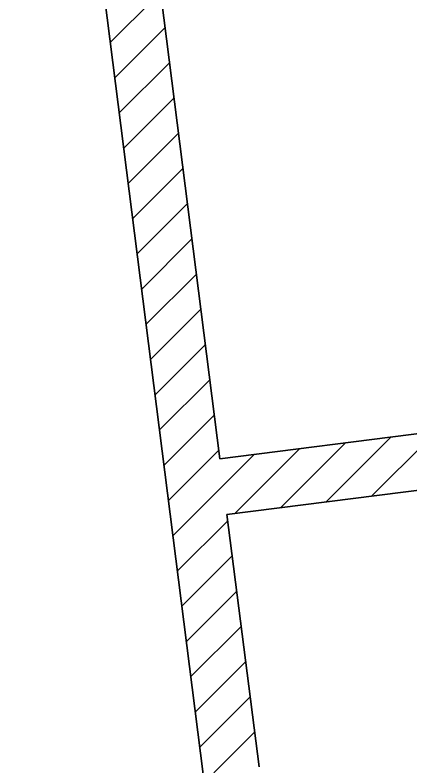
# Model space of a CAD drawing. Header units: metres. Extents: x 2713679.5 to 2713747.3, y 1226017.1 to 1226104.2.
# Drawn here: x 2713731.414 to 2713732.471, y 1226049.574 to 1226051.583 of the extents above; entities that cross this region are included whole.
import ezdxf

# ---------------------------------------------------------------- set-up
doc = ezdxf.new("R2010")
doc.units = ezdxf.units.M
doc.header["$MEASUREMENT"] = 0
doc.layers.add('waende_stuetzen', color=250, linetype='Continuous')

msp = doc.modelspace()

# ---------------------------------------------------------------- linework, layer by layer
at = {"layer": 'waende_stuetzen', "color": 7, "linetype": 'Continuous', "lineweight": 35}
for p, q in [((2713731.9611, 1226050.3976), (2713731.5633, 1226053.5324)), ((2713731.4145, 1226053.5136), (2713731.9168, 1226049.5553)), ((2713732.6555, 1226050.4857), (2713731.9611, 1226050.3976)), ((2713731.98, 1226050.2488), (2713732.6744, 1226050.3369)), ((2713732.0656, 1226049.5742), (2713731.98, 1226050.2488))]:
    msp.add_line(p, q, dxfattribs=at)
at = {"layer": 'waende_stuetzen', "color": 18, "linetype": 'Continuous', "lineweight": 0, "true_color": 0x000000}
for p, q in [((2713731.6687, 1226051.5099), (2713731.8029, 1226051.6441)), ((2713731.6807, 1226051.4158), (2713731.8149, 1226051.5499)), ((2713731.6926, 1226051.3216), (2713731.8268, 1226051.4558)), ((2713731.7046, 1226051.2275), (2713731.8388, 1226051.3617)), ((2713731.7165, 1226051.1334), (2713731.8507, 1226051.2676)), ((2713731.7285, 1226051.0393), (2713731.8626, 1226051.1734)), ((2713731.7404, 1226050.9452), (2713731.8746, 1226051.0793)), ((2713731.7524, 1226050.851), (2713731.8865, 1226050.9852)), ((2713731.7643, 1226050.7569), (2713731.8985, 1226050.8911)), ((2713731.7762, 1226050.6628), (2713731.9104, 1226050.797)), ((2713731.7882, 1226050.5687), (2713731.9224, 1226050.7028)), ((2713731.8001, 1226050.4745), (2713731.9343, 1226050.6087)), ((2713731.8121, 1226050.3804), (2713731.9463, 1226050.5146)), ((2713732.3658, 1226050.2977), (2713732.539, 1226050.4709)), ((2713732.1228, 1226050.2669), (2713732.296, 1226050.4401)), ((2713732.2443, 1226050.2823), (2713732.4175, 1226050.4555)), ((2713731.824, 1226050.2863), (2713731.9582, 1226050.4205)), ((2713732.0013, 1226050.2515), (2713732.1745, 1226050.4247)), ((2713731.9701, 1226050.3264), (2713732.053, 1226050.4092)), ((2713731.836, 1226050.1922), (2713731.9701, 1226050.3264)), ((2713731.8479, 1226050.0981), (2713731.9821, 1226050.2322)), ((2713731.8599, 1226050.0039), (2713731.994, 1226050.1381)), ((2713731.8718, 1226049.9098), (2713732.006, 1226050.044)), ((2713731.8837, 1226049.8157), (2713732.0179, 1226049.9499)), ((2713731.8957, 1226049.7216), (2713732.0299, 1226049.8558)), ((2713731.9076, 1226049.6275), (2713732.0418, 1226049.7616)), ((2713731.9451, 1226049.5589), (2713732.0538, 1226049.6675))]:
    msp.add_line(p, q, dxfattribs=at)

doc.saveas('drawing.dxf')
